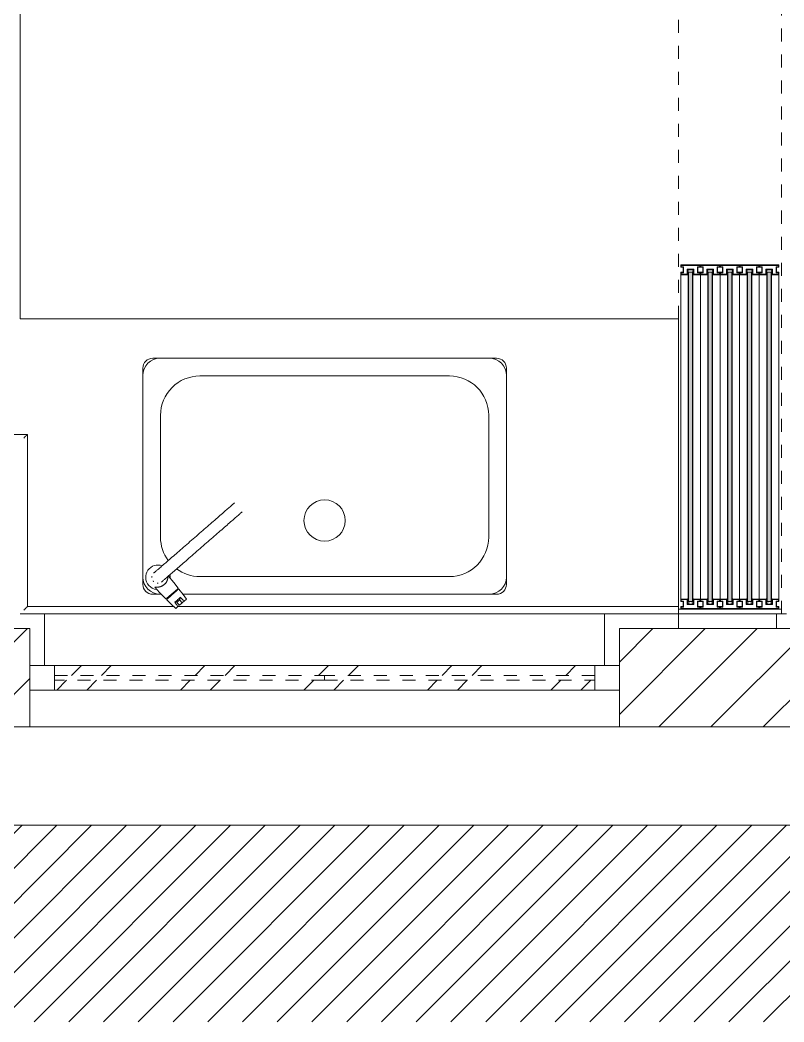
# Model space of a CAD drawing. Header units: millimetres. Extents: x 2160 to 29548, y 1196 to 18324.
# Drawn here: x 14564 to 16119, y 2900 to 4938 of the extents above; entities that cross this region are included whole.
import ezdxf

# ---------------------------------------------------------------- set-up
doc = ezdxf.new("R2010")
doc.units = ezdxf.units.MM
doc.linetypes.add('JZ-I-虚线', pattern=[52.92, 26.46, -26.46])
for name, color, linetype, lineweight, true_color in [('A-DETL-2', 250, 'JZ-I-虚线', 5, 0x333333), ('A-DETL-3', 7, 'Continuous', 18, 0x848400), ('A-DETL-5', 4, 'Continuous', 5, 0x00ffff), ('A-DETL-GENF-4', 7, 'Continuous', 5, 0x1e1e1e), ('A-DETL-GENF-5', 9, 'Continuous', 5, 0x808080), ('A-DETL-GENF-7', 7, 'Continuous', 5, 0xff8000), ('A-DETL-GENF-8', 7, 'Continuous', 5, 0x656565), ('A-GENM-2', 7, 'Continuous', 9, 0xff8080), ('A-GENM-3', 7, 'Continuous', 9, 0x008000), ('A-GENM-4', 7, 'Continuous', 5, 0x008000), ('A-GLAZ', 4, 'Continuous', 18, 0x00ffff), ('A-GLAZ-1', 4, 'JZ-I-虚线', 9, 0x00ffff), ('A-GLAZ-CWMG', 7, 'Continuous', 9, 0x00c8c8), ('A-新建墙体', 7, 'Continuous', 18, 0x848400), ('A-新建墙体-2', 9, 'Continuous', 5, 0x808080), ('A-新建墙体-3', 7, 'Continuous', 9, 0xff8080), ('P-PIPE-1', 3, 'Continuous', 9, 0x00ff00), ('P-PIPE-2', 3, 'Continuous', 5, 0x00ff00), ('Q-CASE-1', 7, 'Continuous', 5, 0x7f603f)]:
    doc.layers.add(name, color=color, linetype=linetype, lineweight=lineweight, true_color=true_color)
doc.layers.add('A-GLAZ-CWMG-1', color=7, linetype='Continuous', lineweight=5)
pattern_1 = [(45, (0, 0), (-125.7236, 125.7236), []), (45, (0, 190.5), (-125.7236, 125.7236), [])]
pattern_2 = [(45.546, (-1808082.486, 492979.156), (529.996800693349, 540.002740038247), [7.071, -1477.92]), (315, (-1808082.486, 492989.156), (9.9999041, -19.9998082), [7.004, -21.281]), (45.546, (-1808082.486, 492989.156), (529.996800693349, 540.002740038247), [7.071, -1477.92]), (315, (-1808082.486, 492999.156), (9.9999041, -19.9998082), [7.004, -21.281])]

# ---------------------------------------------------------------- blocks, each defined once
blk = doc.blocks.new('窗嵌板_单扇平开无框铝窗 - 窗嵌板_单扇平开无框铝窗-14118591-02平面布置及立面索引')
at = {"layer": 'A-GLAZ-1'}
for p, q in [((-275, -5), (-275, 5)), ((-275, 5), (275, 5)), ((275, 5), (275, -5)), ((275, -5), (-275, -5))]:
    blk.add_line(p, q, dxfattribs=at)
blk = doc.blocks.new('矩形竖梃 - 矩形竖梃-14103425-02平面布置及立面索引')
at = {"layer": 'A-GLAZ-CWMG'}
for p, q in [((0, 25), (-50, 25)), ((-50, 25), (-50, 5)), ((0, -25), (0, 25)), ((-50, -5), (-50, -25)), ((-50, -25), (0, -25))]:
    blk.add_line(p, q, dxfattribs=at)
blk = doc.blocks.new('矩形竖梃 - 矩形竖梃-14103426-02平面布置及立面索引')
at = {"layer": 'A-GLAZ-CWMG'}
for p, q in [((-50, 25), (0, 25)), ((-50, 5), (-50, 25)), ((0, 25), (0, -25)), ((-50, -25), (-50, -5)), ((0, -25), (-50, -25))]:
    blk.add_line(p, q, dxfattribs=at)
blk = doc.blocks.new('矩形竖梃 - 矩形竖梃-14103498-02平面布置及立面索引')
at = {"layer": 'A-GLAZ-CWMG-1'}
h = blk.add_hatch(dxfattribs=at)
h.set_pattern_fill('FP_5', color=256, style=0, pattern_type=2)
h.set_pattern_definition(pattern_1)
h.paths.add_polyline_path([(3175.3, 3575), (3350, 3575), (3350, 3595), (2800, 3595), (2800, 3575), (3038.9, 3575)], flags=0)
h.paths.add_polyline_path([(3038.9, 3605), (3350, 3605), (3350, 3625), (2800, 3625), (2800, 3605), (2902.6, 3605)], flags=0)
at = {"layer": 'A-GLAZ-CWMG'}
for p, q in [((3350, 3625), (2800, 3625)), ((3350, 3575), (2800, 3575))]:
    blk.add_line(p, q, dxfattribs=at)
blk = doc.blocks.new('窗嵌板_单扇平开无框铝窗 - 窗嵌板_单扇平开无框铝窗-14118592-02平面布置及立面索引')
at = {"layer": 'A-GLAZ-1'}
for p, q in [((275, 5), (-275, 5)), ((-275, 5), (-275, -5)), ((275, -5), (275, 5)), ((-275, -5), (275, -5))]:
    blk.add_line(p, q, dxfattribs=at)
blk = doc.blocks.new('矩形竖梃 - 矩形竖梃-14103500-02平面布置及立面索引')
at = {"layer": 'A-GLAZ-CWMG-1'}
h = blk.add_hatch(dxfattribs=at)
h.set_pattern_fill('FP_5', color=256, style=0, pattern_type=2)
h.set_pattern_definition(pattern_1)
h.paths.add_polyline_path([(3900, 3575), (3900, 3595), (3350, 3595), (3350, 3575), (3448, 3575)], flags=0)
h.paths.add_polyline_path([(3448, 3605), (3900, 3605), (3900, 3625), (3350, 3625), (3350, 3605)], flags=0)
at = {"layer": 'A-GLAZ-CWMG'}
for p, q in [((3900, 3625), (3350, 3625)), ((3900, 3575), (3350, 3575))]:
    blk.add_line(p, q, dxfattribs=at)
blk = doc.blocks.new('LH-I-高抛龙头 - 标准-13362268-02平面布置及立面索引')
at = {"layer": 'P-PIPE-2'}
for p, q in [((45.5, 14.3), (44.2, 14.3)), ((44.2, 10.1), (44.2, 14.3)), ((44.2, 14.3), (44.2, -14.3)), ((45.5, 14.3), (45.5, -14.3)), ((63.6, 3.2), (63.6, -4.5)), ((71.6, 3.2), (63.6, 3.2)), ((71.6, 8.5), (71.6, 14.3)), ((71.6, -4.5), (71.6, 3.2)), ((44.2, -13.2), (44.2, -10.1)), ((44.2, -14.3), (44.2, -14.2)), ((44.2, -14.3), (45.5, -14.3)), ((45.5, -14.3), (45.5, -10.1)), ((63.6, -4.5), (71.6, -4.5)), ((71.6, -14.3), (71.6, -8.5))]:
    blk.add_line(p, q, dxfattribs=at)
at = {"layer": 'P-PIPE-2', "flags": 128}
for points in [[(-12, 217), (-12, 216.9), (-12, 216.6), (-12, 216.2), (-12, 215.6), (-12, 214.8), (-12, 213.8), (-12, 212.7), (-12, 211.4), (-12, 210), (-12, 208.4), (-12, 206.6), (-12, 204.7), (-12, 202.6), (-12, 200.4), (-12, 198), (-12, 195.5), (-12, 192.8), (-12, 190), (-12, 187.1), (-12, 184.1), (-12, 180.9), (-12, 177.6), (-12, 174.2), (-12, 170.7), (-12, 167.1), (-12, 163.4), (-12, 159.6), (-12, 155.7), (-12, 151.8), (-12, 147.8), (-12, 143.7), (-12, 139.6), (-12, 135.4), (-12, 131.2), (-12, 126.9), (-12, 122.6), (-12, 118.3), (-12, 114), (-12, 109.6), (-12, 105.3), (-12, 101), (-12, 96.7), (-12, 92.4), (-12, 88.1), (-12, 83.8), (-12, 79.6), (-12, 75.5), (-12, 71.4), (-12, 67.3), (-12, 63.3), (-12, 59.4), (-12, 55.6), (-12, 51.9), (-12, 48.2), (-12, 44.6), (-12, 41.2), (-12, 37.8), (-12, 34.6), (-12, 31.5), (-12, 28.5), (-12, 25.6), (-12, 22.9), (-12, 20.3), (-12, 17.8), (-12, 15.5), (-12, 13.4), (-12, 11.4), (-12, 9.5), (-12, 7.8), (-12, 6.3), (-12, 4.9), (-12, 3.7), (-12, 2.7), (-12, 1.8), (-12, 1.1), (-12, 0.6), (-12, 0.2), (-12, 0), (-12, 0)], [(12, 26.9), (12, 29.8), (12, 32.9), (12, 36.1), (12, 39.4), (12, 42.8), (12, 46.3), (12, 49.9), (12, 53.6), (12, 57.3), (12, 61.2), (12, 65.2), (12, 69.2), (12, 73.2), (12, 77.4), (12, 81.6), (12, 85.8), (12, 90), (12, 94.3), (12, 98.6), (12, 103), (12, 107.3), (12, 111.6), (12, 116), (12, 120.3), (12, 124.6), (12, 128.9), (12, 133.1), (12, 137.3), (12, 141.5), (12, 145.6), (12, 149.6), (12, 153.6), (12, 157.5), (12, 161.4), (12, 165.1), (12, 168.8), (12, 172.3), (12, 175.8), (12, 179.1), (12, 182.4), (12, 185.5), (12, 188.5), (12, 191.3), (12, 194.1), (12, 196.7), (12, 199.1), (12, 201.4), (12, 203.6), (12, 205.6), (12, 207.5), (12, 209.2), (12, 210.7), (12, 212.1), (12, 213.3), (12, 214.3), (12, 215.2), (12, 215.9), (12, 216.4), (12, 216.7), (12, 216.9), (12, 217)], [(12, 0), (12, 0.1), (12, 0.3), (12, 0.8), (12, 1.4), (12, 2.2), (12, 3.1), (12, 4.2), (12, 5.5), (12, 7), (12, 8.6), (12, 10.3), (12, 12.3), (12, 14.3), (12, 16.6), (12, 18.9), (12, 21.5), (12, 24.1), (12, 26.9)], [(11.3, 18), (28.9, 17.4), (43.5, 16.4)], [(43.5, 16.4), (43.6, 16.4), (43.6, 16.4), (43.6, 16.4), (43.6, 16.4), (43.7, 16.4), (43.7, 16.4), (43.7, 16.4), (43.8, 16.4), (43.8, 16.4), (43.8, 16.3), (43.8, 16.3), (43.9, 16.3), (43.9, 16.3), (43.9, 16.3), (43.9, 16.3), (44, 16.2), (44, 16.2), (44, 16.2), (44, 16.2), (44, 16.2), (44.1, 16.1), (44.1, 16.1), (44.1, 16.1), (44.1, 16.1), (44.1, 16), (44.1, 16), (44.1, 16), (44.2, 16), (44.2, 15.9), (44.2, 15.9), (44.2, 15.9), (44.2, 15.8), (44.2, 15.8), (44.2, 15.8), (44.2, 15.8), (44.2, 15.7), (44.2, 15.7), (44.2, 15.7)], [(44.2, 15.7), (44.2, 15.7), (44.2, 15.6), (44.2, 15.6), (44.2, 15.5), (44.2, 15.4), (44.2, 15.2), (44.2, 15.1), (44.2, 14.9), (44.2, 14.7), (44.2, 14.4), (44.2, 14.2), (44.2, 13.9), (44.2, 13.6), (44.2, 13.3), (44.2, 12.9), (44.2, 12.6), (44.2, 12.2), (44.2, 11.8), (44.2, 11.4)], [(44.2, -15.7), (44.2, -15.7), (44.2, -15.6), (44.2, -15.6), (44.2, -15.5), (44.2, -15.4), (44.2, -15.2), (44.2, -15.1), (44.2, -14.9), (44.2, -14.7), (44.2, -14.4), (44.2, -14.2), (44.2, -13.9), (44.2, -13.6), (44.2, -13.3), (44.2, -12.9), (44.2, -12.6), (44.2, -12.2), (44.2, -11.8), (44.2, -11.4), (44.2, -10.9), (44.2, -10.5), (44.2, -10), (44.2, -9.5), (44.2, -9), (44.2, -8.5), (44.2, -7.9), (44.2, -7.4), (44.2, -6.8), (44.2, -6.3), (44.2, -5.7), (44.2, -5.1), (44.2, -4.5), (44.2, -3.9), (44.2, -3.3), (44.2, -2.7), (44.2, -2), (44.2, -1.4), (44.2, -0.8), (44.2, -0.2), (44.2, 0.5), (44.2, 1.1), (44.2, 1.7), (44.2, 2.3), (44.2, 3), (44.2, 3.6), (44.2, 4.2), (44.2, 4.8), (44.2, 5.4), (44.2, 6), (44.2, 6.5), (44.2, 7.1), (44.2, 7.6), (44.2, 8.2), (44.2, 8.7), (44.2, 9.2), (44.2, 9.7), (44.2, 10.2), (44.2, 10.7), (44.2, 11.1), (44.2, 11.6), (44.2, 12), (44.2, 12.4), (44.2, 12.8), (44.2, 13.1), (44.2, 13.4), (44.2, 13.8), (44.2, 14), (44.2, 14.3), (44.2, 14.6), (44.2, 14.8), (44.2, 15), (44.2, 15.2), (44.2, 15.3), (44.2, 15.4), (44.2, 15.5), (44.2, 15.6), (44.2, 15.7), (44.2, 15.7), (44.2, 15.7)], [(44.2, 10.9), (44.2, 10.5), (44.2, 10)], [(45.5, 15.2), (45.5, 15.3), (45.5, 15.3), (45.5, 15.4), (45.5, 15.4), (45.5, 15.4), (45.5, 15.5), (45.5, 15.5), (45.5, 15.5), (45.6, 15.6), (45.6, 15.6), (45.6, 15.6), (45.6, 15.7), (45.6, 15.7), (45.6, 15.7), (45.7, 15.8), (45.7, 15.8), (45.7, 15.8), (45.7, 15.8), (45.7, 15.9), (45.8, 15.9), (45.8, 15.9), (45.8, 15.9), (45.9, 16), (45.9, 16), (45.9, 16), (45.9, 16), (46, 16), (46, 16.1), (46, 16.1), (46.1, 16.1), (46.1, 16.1), (46.1, 16.1), (46.2, 16.1), (46.2, 16.1), (46.2, 16.1), (46.3, 16.1), (46.3, 16.2), (46.4, 16.2), (46.4, 16.2), (46.4, 16.2), (46.4, 16.2)], [(45.5, 13.4), (45.5, 13.7), (45.5, 13.9), (45.5, 14.1), (45.5, 14.4), (45.5, 14.6), (45.5, 14.7), (45.5, 14.9), (45.5, 15), (45.5, 15.1), (45.5, 15.2), (45.5, 15.2), (45.5, 15.2), (45.5, 15.2)], [(45.5, 15.2), (45.5, 15.2), (45.5, 15.2), (45.5, 15.1), (45.5, 15.1), (45.5, 14.9), (45.5, 14.8), (45.5, 14.7), (45.5, 14.5), (45.5, 14.3), (45.5, 14), (45.5, 13.8), (45.5, 13.5), (45.5, 13.2), (45.5, 12.9), (45.5, 12.6), (45.5, 12.2), (45.5, 11.9), (45.5, 11.5), (45.5, 11.1), (45.5, 10.6), (45.5, 10.2), (45.5, 9.7), (45.5, 9.2), (45.5, 8.7), (45.5, 8.2), (45.5, 7.7), (45.5, 7.2), (45.5, 6.6), (45.5, 6.1), (45.5, 5.5), (45.5, 5), (45.5, 4.4), (45.5, 3.8), (45.5, 3.2), (45.5, 2.6), (45.5, 2), (45.5, 1.4), (45.5, 0.8), (45.5, 0.2), (45.5, -0.4), (45.5, -1.1), (45.5, -1.7), (45.5, -2.3), (45.5, -2.9), (45.5, -3.5), (45.5, -4.1), (45.5, -4.6), (45.5, -5.2), (45.5, -5.8), (45.5, -6.3), (45.5, -6.9), (45.5, -7.4), (45.5, -8), (45.5, -8.5), (45.5, -9), (45.5, -9.5), (45.5, -9.9), (45.5, -10.4), (45.5, -10.8), (45.5, -11.2), (45.5, -11.6), (45.5, -12), (45.5, -12.4), (45.5, -12.7), (45.5, -13.1), (45.5, -13.4), (45.5, -13.7), (45.5, -13.9), (45.5, -14.1), (45.5, -14.4), (45.5, -14.6), (45.5, -14.7), (45.5, -14.9), (45.5, -15), (45.5, -15.1), (45.5, -15.2), (45.5, -15.2), (45.5, -15.2), (45.5, -15.2)], [(46.4, 16.2), (60.2, 15.4), (71.6, 14.3)], [(43.5, -16.4), (25.4, -17.6), (10.7, -18)], [(44.2, -15.7), (44.2, -15.7), (44.2, -15.7), (44.2, -15.8), (44.2, -15.8), (44.2, -15.8), (44.2, -15.9), (44.2, -15.9), (44.2, -15.9), (44.2, -16), (44.1, -16), (44.1, -16), (44.1, -16), (44.1, -16.1), (44.1, -16.1), (44.1, -16.1), (44.1, -16.1), (44, -16.2), (44, -16.2), (44, -16.2), (44, -16.2), (44, -16.2), (43.9, -16.3), (43.9, -16.3), (43.9, -16.3), (43.9, -16.3), (43.8, -16.3), (43.8, -16.3), (43.8, -16.4), (43.8, -16.4), (43.7, -16.4), (43.7, -16.4), (43.7, -16.4), (43.6, -16.4), (43.6, -16.4), (43.6, -16.4), (43.6, -16.4), (43.5, -16.4), (43.5, -16.4)], [(44.2, -10.7), (44.2, -11.1), (44.2, -11.6), (44.2, -12)], [(44.2, -13.4), (44.2, -13.8), (44.2, -14), (44.2, -14.3), (44.2, -14.6), (44.2, -14.8), (44.2, -15), (44.2, -15.2), (44.2, -15.3), (44.2, -15.4), (44.2, -15.5), (44.2, -15.6), (44.2, -15.7), (44.2, -15.7), (44.2, -15.7)], [(45.5, -15.2), (45.5, -15.2), (45.5, -15.2), (45.5, -15.1), (45.5, -15.1), (45.5, -14.9), (45.5, -14.8), (45.5, -14.7), (45.5, -14.5), (45.5, -14.3), (45.5, -14), (45.5, -13.8), (45.5, -13.5), (45.5, -13.2), (45.5, -12.9), (45.5, -12.6), (45.5, -12.2), (45.5, -11.9), (45.5, -11.5), (45.5, -11.1), (45.5, -10.6), (45.5, -10.2)], [(46.4, -16.2), (46.4, -16.2), (46.4, -16.2), (46.3, -16.2), (46.3, -16.1), (46.3, -16.1), (46.2, -16.1), (46.2, -16.1), (46.1, -16.1), (46.1, -16.1), (46.1, -16.1), (46, -16.1), (46, -16.1), (46, -16), (45.9, -16), (45.9, -16), (45.9, -16), (45.9, -16), (45.8, -16), (45.8, -15.9), (45.8, -15.9), (45.7, -15.9), (45.7, -15.8), (45.7, -15.8), (45.7, -15.8), (45.7, -15.8), (45.6, -15.7), (45.6, -15.7), (45.6, -15.7), (45.6, -15.6), (45.6, -15.6), (45.6, -15.6), (45.5, -15.5), (45.5, -15.5), (45.5, -15.5), (45.5, -15.4), (45.5, -15.4), (45.5, -15.4), (45.5, -15.3), (45.5, -15.3), (45.5, -15.3), (45.5, -15.2)], [(71.6, -14.3), (57.8, -15.6), (46.4, -16.2)]]:
    blk.add_lwpolyline(points, dxfattribs=at)
at = {"layer": 'P-PIPE-2'}
for radius, start, end in [(25, 118.3347, 270), (25, 46.9516, 62.3141), (12.2, 176.6565, 184.4797), (12.2, 355.5203, 3.4649), (12.2, 220.5203, 229.4797), (12.2, 265.5203, 270), (12.2, 270, 274.4797), (25, 270, 313.0484), (12.2, 310.5203, 319.4797)]:
    blk.add_arc((0, 0), radius, start, end, dxfattribs=at)
for points, knots in [([(11.6, 16.8), (11.7, 16.7), (11.8, 16.7), (12, 16.5), (12.3, 16.1), (13, 15.5), (13.7, 14.8), (14.1, 14.3), (14.4, 14), (14.6, 13.8), (14.8, 13.5), (15, 13.2), (15.5, 12.6), (16.1, 11.7), (16.7, 10.7), (17.2, 9.9), (17.5, 9.2), (17.8, 8.6), (18.2, 7.6), (18.6, 6.4), (19.1, 4.9), (19.4, 3.3), (19.5, 1.7), (19.6, 0), (19.5, -1.7), (19.4, -3.3), (19.1, -4.9), (18.6, -6.4), (18.2, -7.6), (17.8, -8.4), (17.6, -8.9), (17.5, -9.3), (17.3, -9.7), (16.9, -10.4), (16.5, -11.1), (15.9, -12), (15.3, -12.8), (14.9, -13.3), (14.6, -13.7), (14.5, -13.9), (14.1, -14.4), (13.6, -14.9), (12.8, -15.7), (12.1, -16.3), (11.7, -16.7), (11.6, -16.8), (11.4, -17), (11.1, -17.4), (10.8, -17.9), (10.7, -18), (10.7, -18)], [0.1111111, 0.1111111, 0.1111111, 0.1111111, 0.1180556, 0.125, 0.1388889, 0.1666667, 0.1944444, 0.2083333, 0.2152778, 0.2222222, 0.2291667, 0.2361111, 0.25, 0.2777778, 0.3055556, 0.3194444, 0.3333333, 0.3472222, 0.3611111, 0.3888889, 0.4166667, 0.4444444, 0.4722222, 0.5, 0.5277778, 0.5555556, 0.5833333, 0.6111111, 0.6388889, 0.6527778, 0.6597222, 0.6666667, 0.6770833, 0.6875, 0.7083333, 0.7291667, 0.75, 0.7708333, 0.7760417, 0.78125, 0.7916667, 0.8125, 0.8333333, 0.875, 0.8854167, 0.890625, 0.8958333, 0.9166667, 0.9583333, 1, 1, 1, 1]), ([(64.2, 3.4), (64.2, 3.5), (64.1, 3.6), (63.8, 3.8), (63.6, 3.9), (63.4, 4.1), (63.1, 4.3), (62.8, 4.6), (62.3, 5.1), (61.6, 5.9), (60.9, 7), (60.5, 7.6)], [-0.6, -0.6, -0.6, -0.6, -0.5, -0.45, -0.4, -0.35, -0.3, -0.25, -0.2, -0.1, 0, 0, 0, 0]), ([(60.5, -7.5), (60.8, -5.7), (61, -2.1), (60.9, 2.2), (60.8, 4.2), (60.8, 4.7)], [0, 0, 0, 0, 0.4, 0.7, 0.8, 0.8, 0.8, 0.8]), ([(60.5, -7.5), (61, -6.6), (61.6, -5.6), (62.3, -4.7), (62.8, -4.2), (63.2, -3.9), (63.5, -3.7), (63.6, -3.6), (63.7, -3.6)], [-1, -1, -1, -1, -0.875, -0.8125, -0.75, -0.6875, -0.625, -0.5834944, -0.5834944, -0.5834944, -0.5834944])]:
    blk.add_open_spline(points, degree=3, knots=knots, dxfattribs=at)
for points in [[(60.5, 7.6), (62.4, 7.7), (66.1, 8), (69.7, 8.3), (71.6, 8.5)], [(60.8, 5.2), (60.7, 6), (60.6, 6.9), (60.5, 7.6)], [(71.6, 3.3), (71.6, 3.6), (71.6, 5.1), (71.6, 8.6)], [(71.6, -8.5), (69.7, -8.2), (66.1, -7.8), (62.4, -7.6), (60.5, -7.5)], [(71.6, -8.5), (71.6, -7.1), (71.6, -6.4), (71.6, -6)]]:
    blk.add_open_spline(points, degree=3, dxfattribs=at)
blk = doc.blocks.new('LH-I-U型台面_薄台面 - 标准-14521878-02平面布置及立面索引')
at = {"layer": 'Q-CASE-1'}
for p, q in [((644.7, -600), (2984.7, -600)), ((644.7, -600), (644.7, -1940)), ((44.7, -1940), (644.7, -1940))]:
    blk.add_line(p, q, dxfattribs=at)
blk = doc.blocks.new('I-X-厨盆-平面详图 - I-X-厨盆-平面详图-13362273-02平面布置及立面索引')
at = {"layer": 'A-GENM-4'}
for p, q in [((-370, -20), (-370, -83.6)), ((288.8, 0), (-350, 0)), ((309.6, 0), (308.8, 0)), ((350, 0), (332.1, 0)), ((370, -460), (370, -20)), ((-254, -36), (254, -36)), ((-370, -83.6), (-370, -460)), ((-334, -364), (-334, -116)), ((334, -116), (334, -364)), ((254, -444), (-254, -444)), ((-350, -480), (350, -480))]:
    blk.add_line(p, q, dxfattribs=at)
blk.add_circle((0, -150), 42, dxfattribs=at)
for centre, radius, start, end in [((-350, -20), 20, 90, 180), ((350, -20), 20, 360, 90), ((-254, -116), 80, 90, 180), ((254, -116), 80, 53.6635, 90), ((254, -116), 80, 0, 36.426), ((-254, -364), 80, 180, 270), ((254, -364), 80, 270, 0), ((-350, -460), 20, 180, 270), ((350, -460), 20, 270, 0)]:
    blk.add_arc(centre, radius, start, end, dxfattribs=at)
blk = doc.blocks.new('JZ-I-推拉门扇 - JZ-I-推拉门扇-14660708-02平面布置及立面索引')
at = {"layer": 'A-DETL-GENF-8'}
h = blk.add_hatch(color=256, dxfattribs=at)
h.paths.add_polyline_path([(-6, 330), (-6, 340), (6, 340), (6, 330), (20, 330), (20, 335), (15, 335), (15, 345), (20, 345), (20, 350), (-20, 350), (-20, 345), (-15, 345), (-15, 335), (-20, 335), (-20, 330)], flags=0)
h.paths.add_polyline_path([(-7, 331), (-19, 331), (-19, 334), (-14, 334), (-14, 346), (-19, 346), (-19, 349), (19, 349), (19, 346), (14, 346), (14, 334), (19, 334), (19, 331), (7, 331), (7, 341), (-7, 341)], flags=0)
h = blk.add_hatch(color=256, dxfattribs=at)
h.paths.add_polyline_path([(-6, 330), (-5.2, 334.6), (-5.9, 337.1), (-6, 331)], flags=0)
h.paths.add_polyline_path([(-5, 334), (-4, 335), (-4.6, 335.9)], flags=0)
h = blk.add_hatch(dxfattribs=at)
h.set_pattern_fill('FP_7', color=256, style=0, pattern_type=2)
h.set_pattern_definition(pattern_2)
h.paths.add_polyline_path([(4, -335), (5, -334), (5, 334), (4, 335), (-4, 335), (-5, 334), (-5, -334), (-4, -335)], flags=0)
h = blk.add_hatch(color=256, dxfattribs=at)
h.paths.add_polyline_path([(5, 334), (4.6, 335.9), (4, 335)], flags=0)
h.paths.add_polyline_path([(6, 330), (5.9, 337.1), (5, 334), (5.7, 331)], flags=0)
h = blk.add_hatch(color=256, dxfattribs=at)
h.paths.add_polyline_path([(-20, -350), (20, -350), (20, -345), (15, -345), (15, -335), (20, -335), (20, -330), (6, -330), (6, -340), (-6, -340), (-6, -330), (-20, -330), (-20, -335), (-15, -335), (-15, -345), (-20, -345), (-20, -349)], flags=0)
h.paths.add_polyline_path([(-5.2, -349), (-19, -349), (-19, -346), (-14, -346), (-14, -334), (-19, -334), (-19, -331), (-7, -331), (-7, -341), (7, -341), (7, -331), (19, -331), (19, -334), (14, -334), (14, -346), (19, -346), (19, -349)], flags=0)
h = blk.add_hatch(color=256, dxfattribs=at)
h.paths.add_polyline_path([(-5.9, -337.1), (-5.2, -333.3), (-6, -331)], flags=0)
h.paths.add_polyline_path([(-4.6, -335.9), (-4, -335), (-5, -334)], flags=0)
h = blk.add_hatch(color=256, dxfattribs=at)
h.paths.add_polyline_path([(5, -334), (4, -335), (4.6, -335.9)], flags=0)
h.paths.add_polyline_path([(5.9, -337.1), (5.7, -331), (5, -334)], flags=0)
at = {"layer": 'A-DETL-GENF-5'}
for p, q in [((-4, 335), (-4, -335)), ((4, 335), (4, -335))]:
    blk.add_line(p, q, dxfattribs=at)
at = {"layer": 'A-DETL-GENF-7'}
for p, q in [((20, 350), (-20, 350)), ((20, 350), (-20, 350)), ((-19, 346), (-19, 349)), ((-19, 349), (19, 349)), ((-19, 349), (-19, 346)), ((19, 349), (-19, 349)), ((19, 349), (19, 346)), ((19, 346), (19, 349)), ((-20, 345), (-15, 345)), ((-20, 345), (-15, 345)), ((-15, 335), (-20, 335)), ((-15, 335), (-20, 335)), ((-20, 330), (-6, 330)), ((-20, 330), (-20, -330)), ((-20, 330), (-6, 330)), ((-14, 346), (-19, 346)), ((-19, 346), (-14, 346)), ((-19, 331), (-19, 334)), ((-19, 334), (-14, 334)), ((-19, 334), (-19, 331)), ((-14, 334), (-19, 334)), ((-7, 331), (-19, 331)), ((-19, 331), (-7, 331)), ((-15, 345), (-15, 335)), ((-15, 345), (-15, 335)), ((-14, 334), (-14, 346)), ((-14, 346), (-14, 334)), ((7, 341), (-7, 341)), ((-7, 341), (-7, 331)), ((-7, 341), (7, 341)), ((-7, 331), (-7, 341)), ((-6, 330), (-6, 340)), ((-6, 340), (6, 340)), ((-6, 340), (6, 340)), ((-6, 330), (-6, 340)), ((-5, 334), (-4, 335)), ((-5, 334), (-4, 335)), ((-5, 334), (-5, -334)), ((-5, 328.8), (-5, 334)), ((-5, -334), (-5, 334)), ((4, 335), (-4, 335)), ((-4, 335), (0, 335)), ((-4, 335), (4, 335)), ((0, 335), (4, 335)), ((4, 335), (5, 334)), ((4, 335), (5, 334)), ((5, -334), (5, 334)), ((5, 334), (5, 328.8)), ((5, 334), (5, -334)), ((6, 340), (6, 330)), ((6, 340), (6, 330)), ((6, 330), (20, 330)), ((6, 330), (20, 330)), ((7, 331), (7, 341)), ((7, 341), (7, 331)), ((19, 331), (7, 331)), ((7, 331), (19, 331)), ((19, 346), (14, 346)), ((14, 346), (14, 334)), ((14, 346), (19, 346)), ((14, 334), (14, 346)), ((14, 334), (19, 334)), ((19, 334), (14, 334)), ((15, 335), (15, 345)), ((15, 345), (20, 345)), ((15, 345), (20, 345)), ((15, 335), (15, 345)), ((20, 335), (15, 335)), ((20, 335), (15, 335)), ((19, 334), (19, 331)), ((19, 331), (19, 334)), ((20, -330), (20, 330)), ((-6, -330), (-20, -330)), ((-20, -330), (-6, -330)), ((-20, -335), (-15, -335)), ((-15, -335), (-20, -335)), ((-15, -345), (-20, -345)), ((-20, -345), (-15, -345)), ((-19, -334), (-19, -331)), ((-19, -331), (-7, -331)), ((-19, -331), (-7, -331)), ((-19, -334), (-19, -331)), ((-14, -334), (-19, -334)), ((-14, -334), (-19, -334)), ((-19, -349), (-19, -346)), ((-19, -346), (-14, -346)), ((-19, -346), (-14, -346)), ((-19, -349), (-19, -346)), ((-15, -335), (-15, -345)), ((-15, -345), (-15, -335)), ((-14, -346), (-14, -334)), ((-14, -346), (-14, -334)), ((-7, -331), (-7, -341)), ((-7, -331), (-7, -341)), ((-7, -341), (7, -341)), ((-7, -341), (7, -341)), ((-6, -340), (-6, -330)), ((-6, -330), (-6, -340)), ((6, -340), (-6, -340)), ((-6, -340), (6, -340)), ((-5, -334), (-5, -328.8)), ((-4, -335), (-5, -334)), ((-4, -335), (-5, -334)), ((-4, -335), (4, -335)), ((0, -335), (-4, -335)), ((4, -335), (-4, -335)), ((4, -335), (0, -335)), ((5, -334), (4, -335)), ((5, -334), (4, -335)), ((5, -328.8), (5, -334)), ((20, -330), (6, -330)), ((6, -330), (6, -340)), ((6, -330), (20, -330)), ((6, -340), (6, -330)), ((7, -341), (7, -331)), ((7, -331), (19, -331)), ((7, -331), (19, -331)), ((7, -341), (7, -331)), ((19, -334), (14, -334)), ((14, -334), (14, -346)), ((14, -334), (14, -346)), ((19, -334), (14, -334)), ((14, -346), (19, -346)), ((14, -346), (19, -346)), ((15, -345), (15, -335)), ((15, -335), (20, -335)), ((15, -335), (15, -345)), ((20, -335), (15, -335)), ((20, -345), (15, -345)), ((15, -345), (20, -345)), ((19, -331), (19, -334)), ((19, -331), (19, -334)), ((19, -346), (19, -349)), ((19, -346), (19, -349)), ((-20, -350), (20, -350)), ((20, -350), (-20, -350)), ((19, -349), (-19, -349)), ((19, -349), (-19, -349))]:
    blk.add_line(p, q, dxfattribs=at)
for centre, start, end in [((-6.3, 328.8), 359.635, 78.164), ((-6.3, 328.8), 359.635, 78.164), ((6.3, 328.8), 101.836, 179.635), ((6.3, 328.8), 101.836, 180.365), ((-6.3, -328.8), 281.836, 0.365), ((-6.3, -328.8), 281.836, 0.365), ((6.3, -328.8), 180.365, 258.164), ((6.3, -328.8), 179.635, 258.164)]:
    blk.add_arc(centre, 1.26, start, end, dxfattribs=at)
for centre, major_axis in [((0, 337.5), (-6, 0)), ((0, -337.5), (6, 0))]:
    blk.add_ellipse(centre, major_axis=major_axis, ratio=0.416667, dxfattribs=at)
for points, knots in [([(-6, 337.5), (-6, 337.6), (-5.9, 337.9), (-5.7, 338.4), (-5.2, 338.8), (-4.4, 339.2), (-2.8, 339.8), (-1.1, 340), (0, 340)], [0, 0, 0, 0, 0.111111, 0.222222, 0.333333, 0.444444, 0.666667, 1, 1, 1, 1]), ([(0, 335), (-1.4, 335), (-3.6, 335.3), (-5.6, 336.4), (-6, 337.1), (-6, 337.5)], [0, 0, 0, 0, 0.444444, 0.722222, 1, 1, 1, 1]), ([(0, 340), (1.4, 340), (3.6, 339.7), (5.6, 338.6), (6, 337.9), (6, 337.5)], [0, 0, 0, 0, 0.444444, 0.722222, 1, 1, 1, 1]), ([(6, 337.5), (6, 337.4), (5.9, 337.1), (5.7, 336.6), (5.2, 336.2), (4.4, 335.8), (2.8, 335.2), (1.1, 335), (0, 335)], [0, 0, 0, 0, 0.111111, 0.222222, 0.333333, 0.444444, 0.666667, 1, 1, 1, 1]), ([(-6, -337.5), (-6, -337.4), (-5.9, -337.1), (-5.7, -336.6), (-5.2, -336.2), (-4.4, -335.8), (-2.8, -335.2), (-1.1, -335), (0, -335)], [0, 0, 0, 0, 0.111111, 0.222222, 0.333333, 0.444444, 0.666667, 1, 1, 1, 1]), ([(0, -340), (-1.4, -340), (-3.6, -339.7), (-5.6, -338.6), (-6, -337.9), (-6, -337.5)], [0, 0, 0, 0, 0.444444, 0.722222, 1, 1, 1, 1]), ([(0, -335), (1.4, -335), (3.6, -335.3), (5.6, -336.4), (6, -337.1), (6, -337.5)], [0, 0, 0, 0, 0.444444, 0.722222, 1, 1, 1, 1]), ([(6, -337.5), (6, -337.6), (5.9, -337.9), (5.7, -338.4), (5.2, -338.8), (4.4, -339.2), (2.8, -339.8), (1.1, -340), (0, -340)], [0, 0, 0, 0, 0.111111, 0.222222, 0.333333, 0.444444, 0.666667, 1, 1, 1, 1])]:
    blk.add_open_spline(points, degree=3, knots=knots, dxfattribs=at)
blk = doc.blocks.new('JZ-I-推拉门扇 - JZ-I-推拉门扇-V17-02平面布置及立面索引')
at = {"layer": 'A-DETL-GENF-8'}
h = blk.add_hatch(color=256, dxfattribs=at)
h.paths.add_polyline_path([(-6, 330), (-6, 340), (6, 340), (6, 330), (20, 330), (20, 335), (15, 335), (15, 345), (20, 345), (20, 350), (-20, 350), (-20, 345), (-15, 345), (-15, 335), (-20, 335), (-20, 330)], flags=0)
h.paths.add_polyline_path([(-19, 331), (-19, 334), (-14, 334), (-14, 346), (-19, 346), (-19, 349), (19, 349), (19, 346), (14, 346), (14, 334), (19, 334), (19, 331), (7, 331), (7, 341), (-7, 341), (-7, 331)], flags=0)
h = blk.add_hatch(color=256, dxfattribs=at)
h.paths.add_polyline_path([(-6, 330), (-5, 334), (-5.9, 337.1), (-6, 331)], flags=0)
h.paths.add_polyline_path([(-5, 334), (-4, 335), (-4.6, 335.9)], flags=0)
h = blk.add_hatch(dxfattribs=at)
h.set_pattern_fill('FP_7', color=256, style=0, pattern_type=2)
h.set_pattern_definition(pattern_2)
h.paths.add_polyline_path([(4, -335), (5, -334), (5, 334), (4, 335), (-4, 335), (-5, 334), (-5, -334), (-4, -335)], flags=0)
h = blk.add_hatch(color=256, dxfattribs=at)
h.paths.add_polyline_path([(5, 334), (4.6, 335.9), (4, 335)], flags=0)
h.paths.add_polyline_path([(6, 330), (5.9, 337.1), (5, 334), (5.7, 331)], flags=0)
h = blk.add_hatch(color=256, dxfattribs=at)
h.paths.add_polyline_path([(20, -350), (20, -345), (15, -345), (15, -335), (20, -335), (20, -330), (6, -330), (6, -340), (-6, -340), (-6, -330), (-20, -330), (-20, -335), (-15, -335), (-15, -345), (-20, -345), (-20, -350)], flags=0)
h.paths.add_polyline_path([(19, -349), (-19, -349), (-19, -346), (-14, -346), (-14, -334), (-19, -334), (-19, -331), (-7, -331), (-7, -341), (7, -341), (7, -331), (19, -331), (19, -334), (14, -334), (14, -346), (19, -346)], flags=0)
h = blk.add_hatch(color=256, dxfattribs=at)
h.paths.add_polyline_path([(-5.9, -337.1), (-5, -334), (-6, -331)], flags=0)
h.paths.add_polyline_path([(-4.6, -335.9), (-4, -335), (-5, -334)], flags=0)
h = blk.add_hatch(color=256, dxfattribs=at)
h.paths.add_polyline_path([(5, -334), (4, -335), (4.6, -335.9)], flags=0)
h.paths.add_polyline_path([(5.9, -337.1), (5.7, -331), (5, -334)], flags=0)
at = {"layer": 'A-DETL-GENF-5'}
for p, q in [((-4, 335), (-4, -335)), ((4, 335), (4, -335))]:
    blk.add_line(p, q, dxfattribs=at)
at = {"layer": 'A-DETL-GENF-7'}
for p, q in [((20, 350), (-20, 350)), ((-20, 350), (-20, 345)), ((-20, 350), (-20, 345)), ((20, 350), (-20, 350)), ((-19, 346), (-19, 349)), ((-19, 349), (19, 349)), ((-19, 349), (-19, 346)), ((19, 349), (-19, 349)), ((19, 349), (19, 346)), ((19, 346), (19, 349)), ((20, 345), (20, 350)), ((20, 345), (20, 350)), ((-20, 345), (-15, 345)), ((-20, 345), (-15, 345)), ((-15, 335), (-20, 335)), ((-20, 335), (-20, 330)), ((-20, 335), (-20, 330)), ((-15, 335), (-20, 335)), ((-20, 330), (-6, 330)), ((-20, 330), (-20, -330)), ((-20, 330), (-6, 330)), ((-14, 346), (-19, 346)), ((-19, 346), (-14, 346)), ((-19, 331), (-19, 334)), ((-19, 334), (-14, 334)), ((-19, 334), (-19, 331)), ((-14, 334), (-19, 334)), ((-7, 331), (-19, 331)), ((-19, 331), (-7, 331)), ((-15, 345), (-15, 335)), ((-15, 345), (-15, 335)), ((-14, 334), (-14, 346)), ((-14, 346), (-14, 334)), ((7, 341), (-7, 341)), ((-7, 341), (-7, 331)), ((-7, 341), (7, 341)), ((-7, 331), (-7, 341)), ((-6, 330), (-6, 340)), ((-6, 340), (6, 340)), ((-6, 340), (6, 340)), ((-6, 330), (-6, 340)), ((-5, 334), (-4, 335)), ((-5, 334), (-4, 335)), ((-5, 334), (-5, -334)), ((-5, 328.8), (-5, 334)), ((-5, -334), (-5, 334)), ((4, 335), (-4, 335)), ((-4, 335), (0, 335)), ((-4, 335), (4, 335)), ((0, 335), (4, 335)), ((4, 335), (5, 334)), ((4, 335), (5, 334)), ((5, -334), (5, 334)), ((5, 334), (5, 328.8)), ((5, 334), (5, -334)), ((6, 340), (6, 330)), ((6, 340), (6, 330)), ((6, 330), (20, 330)), ((6, 330), (20, 330)), ((7, 331), (7, 341)), ((7, 341), (7, 331)), ((19, 331), (7, 331)), ((7, 331), (19, 331)), ((19, 346), (14, 346)), ((14, 346), (14, 334)), ((14, 346), (19, 346)), ((14, 334), (14, 346)), ((14, 334), (19, 334)), ((19, 334), (14, 334)), ((15, 335), (15, 345)), ((15, 345), (20, 345)), ((15, 345), (20, 345)), ((15, 335), (15, 345)), ((20, 335), (15, 335)), ((20, 335), (15, 335)), ((19, 334), (19, 331)), ((19, 331), (19, 334)), ((20, 330), (20, 335)), ((20, 330), (20, 335)), ((20, -330), (20, 330)), ((-6, -330), (-20, -330)), ((-20, -330), (-20, -335)), ((-20, -330), (-6, -330)), ((-20, -335), (-20, -330)), ((-20, -335), (-15, -335)), ((-15, -335), (-20, -335)), ((-15, -345), (-20, -345)), ((-20, -345), (-20, -350)), ((-20, -345), (-15, -345)), ((-20, -350), (-20, -345)), ((-19, -334), (-19, -331)), ((-19, -331), (-7, -331)), ((-19, -331), (-7, -331)), ((-19, -334), (-19, -331)), ((-14, -334), (-19, -334)), ((-14, -334), (-19, -334)), ((-19, -349), (-19, -346)), ((-19, -346), (-14, -346)), ((-19, -346), (-14, -346)), ((-19, -349), (-19, -346)), ((-15, -335), (-15, -345)), ((-15, -345), (-15, -335)), ((-14, -346), (-14, -334)), ((-14, -346), (-14, -334)), ((-7, -331), (-7, -341)), ((-7, -331), (-7, -341)), ((-7, -341), (7, -341)), ((-7, -341), (7, -341)), ((-6, -340), (-6, -330)), ((-6, -330), (-6, -340)), ((6, -340), (-6, -340)), ((-6, -340), (6, -340)), ((-5, -334), (-5, -328.8)), ((-4, -335), (-5, -334)), ((-4, -335), (-5, -334)), ((-4, -335), (4, -335)), ((0, -335), (-4, -335)), ((4, -335), (-4, -335)), ((4, -335), (0, -335)), ((5, -334), (4, -335)), ((5, -334), (4, -335)), ((5, -328.8), (5, -334)), ((20, -330), (6, -330)), ((6, -330), (6, -340)), ((6, -330), (20, -330)), ((6, -340), (6, -330)), ((7, -341), (7, -331)), ((7, -331), (19, -331)), ((7, -331), (19, -331)), ((7, -341), (7, -331)), ((19, -334), (14, -334)), ((14, -334), (14, -346)), ((14, -334), (14, -346)), ((19, -334), (14, -334)), ((14, -346), (19, -346)), ((14, -346), (19, -346)), ((15, -345), (15, -335)), ((15, -335), (20, -335)), ((15, -335), (15, -345)), ((20, -335), (15, -335)), ((20, -345), (15, -345)), ((15, -345), (20, -345)), ((19, -331), (19, -334)), ((19, -331), (19, -334)), ((19, -346), (19, -349)), ((19, -346), (19, -349)), ((20, -335), (20, -330)), ((20, -330), (20, -335)), ((20, -350), (20, -345)), ((20, -345), (20, -350)), ((-20, -350), (20, -350)), ((20, -350), (-20, -350)), ((19, -349), (-19, -349)), ((19, -349), (-19, -349))]:
    blk.add_line(p, q, dxfattribs=at)
for centre, start, end in [((-6.3, 328.8), 359.635, 78.164), ((-6.3, 328.8), 359.635, 78.164), ((6.3, 328.8), 101.836, 179.635), ((6.3, 328.8), 101.836, 180.365), ((-6.3, -328.8), 281.836, 0.365), ((-6.3, -328.8), 281.836, 0.365), ((6.3, -328.8), 180.365, 258.164), ((6.3, -328.8), 179.635, 258.164)]:
    blk.add_arc(centre, 1.26, start, end, dxfattribs=at)
for centre, major_axis in [((0, 337.5), (-6, 0)), ((0, -337.5), (6, 0))]:
    blk.add_ellipse(centre, major_axis=major_axis, ratio=0.416667, dxfattribs=at)
for points, knots in [([(-6, 337.5), (-6, 337.6), (-5.9, 337.9), (-5.7, 338.4), (-5.2, 338.8), (-4.4, 339.2), (-2.8, 339.8), (-1.1, 340), (0, 340)], [0, 0, 0, 0, 0.111111, 0.222222, 0.333333, 0.444444, 0.666667, 1, 1, 1, 1]), ([(0, 335), (-1.4, 335), (-3.6, 335.3), (-5.6, 336.4), (-6, 337.1), (-6, 337.5)], [0, 0, 0, 0, 0.444444, 0.722222, 1, 1, 1, 1]), ([(0, 340), (1.4, 340), (3.6, 339.7), (5.6, 338.6), (6, 337.9), (6, 337.5)], [0, 0, 0, 0, 0.444444, 0.722222, 1, 1, 1, 1]), ([(6, 337.5), (6, 337.4), (5.9, 337.1), (5.7, 336.6), (5.2, 336.2), (4.4, 335.8), (2.8, 335.2), (1.1, 335), (0, 335)], [0, 0, 0, 0, 0.111111, 0.222222, 0.333333, 0.444444, 0.666667, 1, 1, 1, 1]), ([(-6, -337.5), (-6, -337.4), (-5.9, -337.1), (-5.7, -336.6), (-5.2, -336.2), (-4.4, -335.8), (-2.8, -335.2), (-1.1, -335), (0, -335)], [0, 0, 0, 0, 0.111111, 0.222222, 0.333333, 0.444444, 0.666667, 1, 1, 1, 1]), ([(0, -340), (-1.4, -340), (-3.6, -339.7), (-5.6, -338.6), (-6, -337.9), (-6, -337.5)], [0, 0, 0, 0, 0.444444, 0.722222, 1, 1, 1, 1]), ([(0, -335), (1.4, -335), (3.6, -335.3), (5.6, -336.4), (6, -337.1), (6, -337.5)], [0, 0, 0, 0, 0.444444, 0.722222, 1, 1, 1, 1]), ([(6, -337.5), (6, -337.6), (5.9, -337.9), (5.7, -338.4), (5.2, -338.8), (4.4, -339.2), (2.8, -339.8), (1.1, -340), (0, -340)], [0, 0, 0, 0, 0.111111, 0.222222, 0.333333, 0.444444, 0.666667, 1, 1, 1, 1])]:
    blk.add_open_spline(points, degree=3, knots=knots, dxfattribs=at)
blk = doc.blocks.new('JZ-I-推拉门扇 - JZ-I-推拉门扇-V18-02平面布置及立面索引')
at = {"layer": 'A-DETL-GENF-8'}
h = blk.add_hatch(color=256, dxfattribs=at)
h.paths.add_polyline_path([(-6, 330), (-6, 340), (6, 340), (6, 330), (20, 330), (20, 335), (15, 335), (15, 345), (20, 345), (20, 350), (-20, 350), (-20, 345), (-15, 345), (-15, 335), (-20, 335), (-20, 330)], flags=0)
h.paths.add_polyline_path([(-19, 331), (-19, 334), (-14, 334), (-14, 346), (-19, 346), (-19, 349), (19, 349), (19, 346), (14, 346), (14, 334), (19, 334), (19, 331), (7, 331), (7, 341), (-7, 341), (-7, 331)], flags=0)
h = blk.add_hatch(color=256, dxfattribs=at)
h.paths.add_polyline_path([(-6, 330), (-5, 334), (-5.9, 337.1), (-6, 331)], flags=0)
h.paths.add_polyline_path([(-5, 334), (-4, 335), (-4.6, 335.9)], flags=0)
h = blk.add_hatch(dxfattribs=at)
h.set_pattern_fill('FP_7', color=256, style=0, pattern_type=2)
h.set_pattern_definition(pattern_2)
h.paths.add_polyline_path([(4, -335), (5, -334), (5, 334), (4, 335), (-4, 335), (-5, 334), (-5, -334), (-4, -335)], flags=0)
h = blk.add_hatch(color=256, dxfattribs=at)
h.paths.add_polyline_path([(5, 334), (4.6, 335.9), (4, 335)], flags=0)
h.paths.add_polyline_path([(6, 330), (5.9, 337.1), (5, 334), (5.7, 331)], flags=0)
h = blk.add_hatch(color=256, dxfattribs=at)
h.paths.add_polyline_path([(20, -350), (20, -345), (15, -345), (15, -335), (20, -335), (20, -330), (6, -330), (6, -340), (-6, -340), (-6, -330), (-20, -330), (-20, -335), (-15, -335), (-15, -345), (-20, -345), (-20, -350)], flags=0)
h.paths.add_polyline_path([(19, -349), (-19, -349), (-19, -346), (-14, -346), (-14, -334), (-19, -334), (-19, -331), (-7, -331), (-7, -341), (7, -341), (7, -331), (19, -331), (19, -334), (14, -334), (14, -346), (19, -346)], flags=0)
h = blk.add_hatch(color=256, dxfattribs=at)
h.paths.add_polyline_path([(-5.9, -337.1), (-5, -334), (-6, -331)], flags=0)
h.paths.add_polyline_path([(-4.6, -335.9), (-4, -335), (-5, -334)], flags=0)
h = blk.add_hatch(color=256, dxfattribs=at)
h.paths.add_polyline_path([(5, -334), (4, -335), (4.6, -335.9)], flags=0)
h.paths.add_polyline_path([(5.9, -337.1), (5.7, -331), (5, -334)], flags=0)
at = {"layer": 'A-DETL-GENF-5'}
for p, q in [((-4, 335), (-4, -335)), ((4, 335), (4, -335))]:
    blk.add_line(p, q, dxfattribs=at)
at = {"layer": 'A-DETL-GENF-7'}
for p, q in [((20, 350), (-20, 350)), ((-20, 350), (-20, 345)), ((-20, 350), (-20, 345)), ((20, 350), (-20, 350)), ((-19, 346), (-19, 349)), ((-19, 349), (19, 349)), ((-19, 349), (-19, 346)), ((19, 349), (-19, 349)), ((19, 349), (19, 346)), ((19, 346), (19, 349)), ((-20, 345), (-15, 345)), ((-20, 345), (-15, 345)), ((-15, 335), (-20, 335)), ((-20, 335), (-20, 330)), ((-20, 335), (-20, 330)), ((-15, 335), (-20, 335)), ((-20, 330), (-6, 330)), ((-20, 330), (-20, -330)), ((-20, 330), (-6, 330)), ((-14, 346), (-19, 346)), ((-19, 346), (-14, 346)), ((-19, 331), (-19, 334)), ((-19, 334), (-14, 334)), ((-19, 334), (-19, 331)), ((-14, 334), (-19, 334)), ((-7, 331), (-19, 331)), ((-19, 331), (-7, 331)), ((-15, 345), (-15, 335)), ((-15, 345), (-15, 335)), ((-14, 334), (-14, 346)), ((-14, 346), (-14, 334)), ((7, 341), (-7, 341)), ((-7, 341), (-7, 331)), ((-7, 341), (7, 341)), ((-7, 331), (-7, 341)), ((-6, 330), (-6, 340)), ((-6, 340), (6, 340)), ((-6, 340), (6, 340)), ((-6, 330), (-6, 340)), ((-5, 334), (-4, 335)), ((-5, 334), (-4, 335)), ((-5, 334), (-5, -334)), ((-5, 328.8), (-5, 334)), ((-5, -334), (-5, 334)), ((4, 335), (-4, 335)), ((-4, 335), (0, 335)), ((-4, 335), (4, 335)), ((0, 335), (4, 335)), ((4, 335), (5, 334)), ((4, 335), (5, 334)), ((5, -334), (5, 334)), ((5, 334), (5, 328.8)), ((5, 334), (5, -334)), ((6, 340), (6, 330)), ((6, 340), (6, 330)), ((6, 330), (20, 330)), ((6, 330), (20, 330)), ((7, 331), (7, 341)), ((7, 341), (7, 331)), ((19, 331), (7, 331)), ((7, 331), (19, 331)), ((19, 346), (14, 346)), ((14, 346), (14, 334)), ((14, 346), (19, 346)), ((14, 334), (14, 346)), ((14, 334), (19, 334)), ((19, 334), (14, 334)), ((15, 335), (15, 345)), ((15, 345), (20, 345)), ((15, 345), (20, 345)), ((15, 335), (15, 345)), ((20, 335), (15, 335)), ((20, 335), (15, 335)), ((19, 334), (19, 331)), ((19, 331), (19, 334)), ((20, -330), (20, 330)), ((-6, -330), (-20, -330)), ((-20, -330), (-20, -335)), ((-20, -330), (-6, -330)), ((-20, -335), (-20, -330)), ((-20, -335), (-15, -335)), ((-15, -335), (-20, -335)), ((-15, -345), (-20, -345)), ((-20, -345), (-20, -350)), ((-20, -345), (-15, -345)), ((-20, -350), (-20, -345)), ((-19, -334), (-19, -331)), ((-19, -331), (-7, -331)), ((-19, -331), (-7, -331)), ((-19, -334), (-19, -331)), ((-14, -334), (-19, -334)), ((-14, -334), (-19, -334)), ((-19, -349), (-19, -346)), ((-19, -346), (-14, -346)), ((-19, -346), (-14, -346)), ((-19, -349), (-19, -346)), ((-15, -335), (-15, -345)), ((-15, -345), (-15, -335)), ((-14, -346), (-14, -334)), ((-14, -346), (-14, -334)), ((-7, -331), (-7, -341)), ((-7, -331), (-7, -341)), ((-7, -341), (7, -341)), ((-7, -341), (7, -341)), ((-6, -340), (-6, -330)), ((-6, -330), (-6, -340)), ((6, -340), (-6, -340)), ((-6, -340), (6, -340)), ((-5, -334), (-5, -328.8)), ((-4, -335), (-5, -334)), ((-4, -335), (-5, -334)), ((-4, -335), (4, -335)), ((0, -335), (-4, -335)), ((4, -335), (-4, -335)), ((4, -335), (0, -335)), ((5, -334), (4, -335)), ((5, -334), (4, -335)), ((5, -328.8), (5, -334)), ((20, -330), (6, -330)), ((6, -330), (6, -340)), ((6, -330), (20, -330)), ((6, -340), (6, -330)), ((7, -341), (7, -331)), ((7, -331), (19, -331)), ((7, -331), (19, -331)), ((7, -341), (7, -331)), ((19, -334), (14, -334)), ((14, -334), (14, -346)), ((14, -334), (14, -346)), ((19, -334), (14, -334)), ((14, -346), (19, -346)), ((14, -346), (19, -346)), ((15, -345), (15, -335)), ((15, -335), (20, -335)), ((15, -335), (15, -345)), ((20, -335), (15, -335)), ((20, -345), (15, -345)), ((15, -345), (20, -345)), ((19, -331), (19, -334)), ((19, -331), (19, -334)), ((19, -346), (19, -349)), ((19, -346), (19, -349)), ((-20, -350), (20, -350)), ((20, -350), (-20, -350)), ((19, -349), (-19, -349)), ((19, -349), (-19, -349))]:
    blk.add_line(p, q, dxfattribs=at)
for centre, start, end in [((-6.3, 328.8), 359.635, 78.164), ((-6.3, 328.8), 359.635, 78.164), ((6.3, 328.8), 101.836, 179.635), ((6.3, 328.8), 101.836, 180.365), ((-6.3, -328.8), 281.836, 0.365), ((-6.3, -328.8), 281.836, 0.365), ((6.3, -328.8), 180.365, 258.164), ((6.3, -328.8), 179.635, 258.164)]:
    blk.add_arc(centre, 1.26, start, end, dxfattribs=at)
for centre, major_axis in [((0, 337.5), (-6, 0)), ((0, -337.5), (6, 0))]:
    blk.add_ellipse(centre, major_axis=major_axis, ratio=0.416667, dxfattribs=at)
for points, knots in [([(-6, 337.5), (-6, 337.6), (-5.9, 337.9), (-5.7, 338.4), (-5.2, 338.8), (-4.4, 339.2), (-2.8, 339.8), (-1.1, 340), (0, 340)], [0, 0, 0, 0, 0.111111, 0.222222, 0.333333, 0.444444, 0.666667, 1, 1, 1, 1]), ([(0, 335), (-1.4, 335), (-3.6, 335.3), (-5.6, 336.4), (-6, 337.1), (-6, 337.5)], [0, 0, 0, 0, 0.444444, 0.722222, 1, 1, 1, 1]), ([(0, 340), (1.4, 340), (3.6, 339.7), (5.6, 338.6), (6, 337.9), (6, 337.5)], [0, 0, 0, 0, 0.444444, 0.722222, 1, 1, 1, 1]), ([(6, 337.5), (6, 337.4), (5.9, 337.1), (5.7, 336.6), (5.2, 336.2), (4.4, 335.8), (2.8, 335.2), (1.1, 335), (0, 335)], [0, 0, 0, 0, 0.111111, 0.222222, 0.333333, 0.444444, 0.666667, 1, 1, 1, 1]), ([(-6, -337.5), (-6, -337.4), (-5.9, -337.1), (-5.7, -336.6), (-5.2, -336.2), (-4.4, -335.8), (-2.8, -335.2), (-1.1, -335), (0, -335)], [0, 0, 0, 0, 0.111111, 0.222222, 0.333333, 0.444444, 0.666667, 1, 1, 1, 1]), ([(0, -340), (-1.4, -340), (-3.6, -339.7), (-5.6, -338.6), (-6, -337.9), (-6, -337.5)], [0, 0, 0, 0, 0.444444, 0.722222, 1, 1, 1, 1]), ([(0, -335), (1.4, -335), (3.6, -335.3), (5.6, -336.4), (6, -337.1), (6, -337.5)], [0, 0, 0, 0, 0.444444, 0.722222, 1, 1, 1, 1]), ([(6, -337.5), (6, -337.6), (5.9, -337.9), (5.7, -338.4), (5.2, -338.8), (4.4, -339.2), (2.8, -339.8), (1.1, -340), (0, -340)], [0, 0, 0, 0, 0.111111, 0.222222, 0.333333, 0.444444, 0.666667, 1, 1, 1, 1])]:
    blk.add_open_spline(points, degree=3, knots=knots, dxfattribs=at)

msp = doc.modelspace()

# ---------------------------------------------------------------- hatches: boundary and pattern name
at = {"layer": 'A-DETL-GENF-4'}
h = msp.add_hatch(dxfattribs=at)
h.set_pattern_fill('FP_6', color=256, style=0, pattern_type=2)
h.set_pattern_definition([(45, (11833.807, 0), (-35.35534, 35.35534), [])])
h.paths.add_polyline_path([(23462.2, 2900), (26733.8, 2900), (26733.8, 16700), (9283.8, 16700), (9283.8, 2900), (22371.4, 2900)], flags=0)
h.paths.add_polyline_path([(26333.8, 3300), (13733.8, 3300), (13733.8, 7200), (13483.8, 7200), (13483.8, 6440), (13380.1, 6446.3), (13278, 6465), (13178.8, 6495.9), (13084.1, 6538.5), (12995.3, 6592.2), (12913.5, 6656.3), (12840.1, 6729.7), (12776, 6811.5), (12722.3, 6900.3), (12679.7, 6995), (12648.8, 7094.2), (12630.1, 7196.3), (12623.8, 7300), (12618.6, 7241), (12603.3, 7183.7), (12578.3, 7130), (12544.3, 7081.5), (12502.4, 7039.5), (12453.8, 7005.6), (12400.1, 6980.5), (12342.8, 6965.2), (12283.8, 6960), (12283.8, 7200), (10633.8, 7200), (10633.8, 16300), (19133.6, 16300), (19245.6, 16293.7), (19356.2, 16274.9), (19463.9, 16243.9), (19567.5, 16201), (19665.7, 16146.7), (19757.1, 16081.8), (19840.8, 16007.1), (19917.3, 15920.9), (19980.4, 15832), (20034.6, 15733.9), (20077.5, 15630.3), (20108.6, 15522.5), (20127.4, 15412), (20133.6, 15300), (20133.6, 14200), (26333.8, 14200), (26333.8, 4624.6)], flags=0)
at = {"layer": 'A-新建墙体-2'}
h = msp.add_hatch(dxfattribs=at)
h.set_pattern_fill('FP_1', color=256, style=0, pattern_type=2)
h.set_pattern_definition([(45, (11833.81, 0), (-53.033, 53.033), [])])
h.paths.add_polyline_path([(19783.8, 3500), (19783.8, 3700), (19333.8, 3700), (19333.8, 3500)], flags=0)
h.paths.add_polyline_path([(16372.5, 3500), (16433.8, 3500), (16433.8, 3700), (15783.8, 3700), (15783.8, 3500), (16099.8, 3500)], flags=0)
h.paths.add_polyline_path([(14463.7, 3500), (14583.8, 3500), (14583.8, 3700), (13934.4, 3700), (13934.4, 3500), (14191.1, 3500)], flags=0)

# ---------------------------------------------------------------- linework, layer by layer
at = {"layer": 'A-DETL-2'}
for p, q in [((16113.8, 3730), (16113.8, 7420)), ((15903.8, 4330), (15903.8, 6670))]:
    msp.add_line(p, q, dxfattribs=at)
at = {"layer": 'A-DETL-3'}
msp.add_line((26333.8, 3300), (13733.8, 3300), dxfattribs=at)
at = {"layer": 'A-DETL-5'}
for p, q in [((15908.6, 3740), (15903.8, 3740)), ((15903.8, 3740), (15903.8, 3730)), ((15903.8, 3730), (16113.8, 3730)), ((16113.8, 3740), (16108.6, 3740)), ((16113.8, 3730), (16113.8, 3740))]:
    msp.add_line(p, q, dxfattribs=at)
at = {"layer": 'A-GENM-2'}
for p, q in [((14613.8, 3625), (14613.8, 3730)), ((14613.8, 3730), (15753.8, 3730)), ((14583.8, 3700), (14583.8, 3625)), ((14583.8, 3625), (14613.8, 3625))]:
    msp.add_line(p, q, dxfattribs=at)
at = {"layer": 'A-新建墙体'}
for p, q in [((14583.8, 3700), (14303.8, 3700)), ((14583.8, 3500), (14583.8, 3700)), ((16433.8, 3700), (15783.8, 3700)), ((15783.8, 3700), (15783.8, 3500)), ((19783.8, 3500), (13934.4, 3500))]:
    msp.add_line(p, q, dxfattribs=at)
at = {"layer": 'A-新建墙体-3'}
for p, q in [((14563.8, 3730), (15903.8, 3730)), ((15753.8, 3730), (15753.8, 3625)), ((15903.8, 3700), (15903.8, 3730)), ((16123.8, 3730), (16103.8, 3730)), ((16103.8, 3730), (16103.8, 3700)), ((15783.8, 3625), (15783.8, 3700)), ((15753.8, 3625), (15783.8, 3625))]:
    msp.add_line(p, q, dxfattribs=at)
at = {"layer": 'Q-CASE-1'}
for p, q in [((14563.8, 4330), (14563.8, 6670)), ((15903.8, 4330), (14563.8, 4330)), ((15903.8, 3745), (15903.8, 4330)), ((14848.8, 4250), (15518.8, 4250)), ((14813.8, 3805), (14813.8, 4215)), ((15553.8, 4215), (15553.8, 3805)), ((14578.8, 4095), (14333.8, 4095)), ((14578.8, 3745), (14578.8, 4095)), ((14851.7, 3770), (14848.8, 3770)), ((14875, 3770), (14874.2, 3770)), ((15518.8, 3770), (14895, 3770)), ((14876.6, 3745), (14578.8, 3745)), ((15903.8, 3745), (14885.1, 3745)), ((15903.8, 3745), (15903.8, 3737.5)), ((15903.8, 3737.5), (15903.8, 3730))]:
    msp.add_line(p, q, dxfattribs=at)
for centre, start, end in [((14848.8, 4215), 90, 180), ((15518.8, 4215), 0, 90), ((14848.8, 3805), 180, 270), ((15518.8, 3805), 270, 0)]:
    msp.add_arc(centre, 35, start, end, dxfattribs=at)
for points in [[(14578.8, 4095), (14578.8, 4095), (14578.7, 4094.9), (14578.3, 4094.4), (14577.8, 4094), (14577.4, 4093.6), (14576.9, 4093.1), (14576.5, 4092.7), (14575.9, 4092.1), (14575.2, 4091.4), (14574.6, 4090.8), (14574, 4090.2), (14572.9, 4089.1), (14572, 4088.2), (14571.3, 4087.5)], [(14578.8, 3745), (14578.8, 3745), (14578.7, 3744.9), (14578.3, 3744.4), (14577.8, 3744), (14577.4, 3743.6), (14576.9, 3743.1), (14576.5, 3742.7), (14575.9, 3742.1), (14575.2, 3741.4), (14574.6, 3740.8), (14574, 3740.2), (14572.9, 3739.1), (14572, 3738.2), (14571.3, 3737.5)]]:
    msp.add_open_spline(points, degree=3, knots=[0, 0, 0, 0, 0.166667, 0.25, 0.333333, 0.416667, 0.458333, 0.5, 0.583333, 0.666667, 0.708333, 0.75, 0.833333, 1, 1, 1, 1], dxfattribs=at)

# ---------------------------------------------------------------- block references
at = {"layer": 'A-DETL-GENF-7'}
for name, p in [('JZ-I-推拉门扇 - JZ-I-推拉门扇-V17-02平面布置及立面索引', (15928.6, 4090)), ('JZ-I-推拉门扇 - JZ-I-推拉门扇-14660708-02平面布置及立面索引', (15968.6, 4090)), ('JZ-I-推拉门扇 - JZ-I-推拉门扇-V18-02平面布置及立面索引', (16008.6, 4090)), ('JZ-I-推拉门扇 - JZ-I-推拉门扇-V18-02平面布置及立面索引', (16048.6, 4090)), ('JZ-I-推拉门扇 - JZ-I-推拉门扇-V17-02平面布置及立面索引', (16088.6, 4090))]:
    msp.add_blockref(name, p, dxfattribs=at)
at = {"layer": 'A-GENM-3', "rotation": 180}
msp.add_blockref('I-X-厨盆-平面详图 - I-X-厨盆-平面详图-13362273-02平面布置及立面索引', (15183.8, 3770), dxfattribs=at)
at = {"layer": 'A-GLAZ', "rotation": 180}
msp.add_blockref('窗嵌板_单扇平开无框铝窗 - 窗嵌板_单扇平开无框铝窗-14118591-02平面布置及立面索引', (14908.8, 3600), dxfattribs=at)
at = {"layer": 'A-GLAZ'}
msp.add_blockref('窗嵌板_单扇平开无框铝窗 - 窗嵌板_单扇平开无框铝窗-14118592-02平面布置及立面索引', (15458.8, 3600), dxfattribs=at)
at = {"layer": 'A-GLAZ-CWMG', "rotation": 180}
msp.add_blockref('矩形竖梃 - 矩形竖梃-14103425-02平面布置及立面索引', (14583.8, 3600), dxfattribs=at)
at = {"layer": 'A-GLAZ-CWMG'}
for name in ['矩形竖梃 - 矩形竖梃-14103498-02平面布置及立面索引', '矩形竖梃 - 矩形竖梃-14103500-02平面布置及立面索引']:
    msp.add_blockref(name, (11833.8, 0), dxfattribs=at)
at = {"layer": 'A-GLAZ-CWMG', "extrusion": (0, 0, -1), "rotation": 180}
msp.add_blockref('矩形竖梃 - 矩形竖梃-14103426-02平面布置及立面索引', (-15783.8, 3600), dxfattribs=at)
at = {"layer": 'P-PIPE-1', "rotation": 310.9999999999993}
msp.add_blockref('LH-I-高抛龙头 - 标准-13362268-02平面布置及立面索引', (14844.6, 3804.5), dxfattribs=at)
at = {"layer": 'Q-CASE-1', "rotation": 89.99999999999997}
msp.add_blockref('LH-I-U型台面_薄台面 - 标准-14521878-02平面布置及立面索引', (13963.8, 3685.3), dxfattribs=at)

doc.saveas('drawing.dxf')
